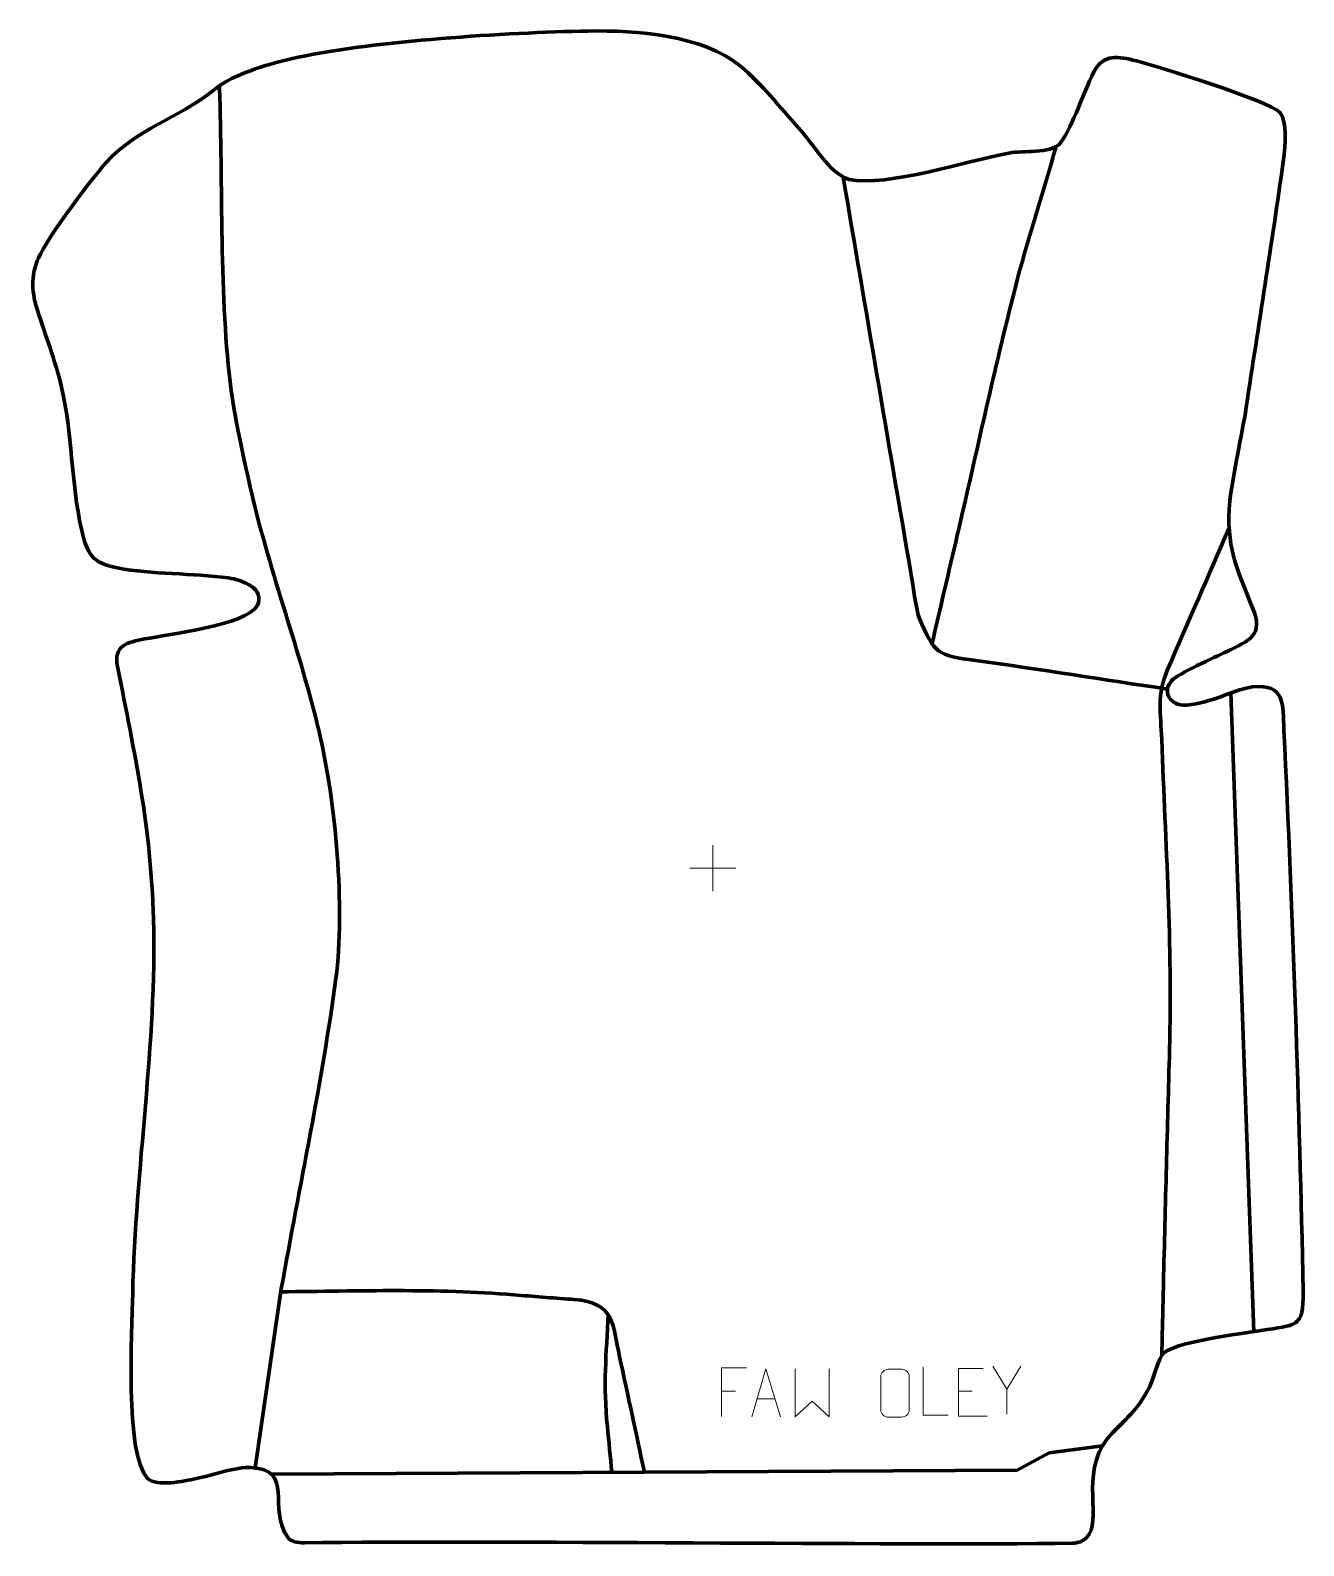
# Model space of a CAD drawing. Header units: millimetres. Extents: x 1019 to 1683, y -25 to 765.
import ezdxf

# ---------------------------------------------------------------- set-up
doc = ezdxf.new("R2010")
doc.units = ezdxf.units.MM
doc.header["$MEASUREMENT"] = 0
doc.layers.add('layer 2', color=7, linetype='Continuous')
doc.layers.add('layer 3', color=7, linetype='Continuous')

msp = doc.modelspace()

# ---------------------------------------------------------------- linework, layer by layer
at = {"layer": 'layer 2', "color": 142, "lineweight": 158}
for points, knots in [([(1136.5586, 15.7507), (1136.5586, 15.7507), (1150.2432, 109.0582), (1150.2432, 109.0582), (1150.2432, 109.0582), (1159.7425, 162.6861), (1171.5459, 217.0314), (1178.6724, 270.9254), (1178.6724, 270.9254), (1183.5535, 307.8387), (1178.5885, 363.1797), (1169.9367, 399.6021), (1169.9367, 399.6021), (1159.9984, 441.4404), (1144.6266, 481.6826), (1134.8531, 523.6563), (1134.8531, 523.6563), (1130.7574, 541.5662), (1126.6969, 559.3375), (1124.1294, 577.5496), (1124.1294, 577.5496), (1117.8829, 623.9755), (1119.6961, 686.8564), (1118.0669, 735.0322), (1118.0669, 735.0322), (1118.0669, 735.0322), (1118.016, 736.5364), (1118.016, 736.5364)], [0, 0, 0, 0, 0.125, 0.125, 0.125, 0.125, 0.25, 0.25, 0.25, 0.25, 0.375, 0.375, 0.375, 0.375, 0.5, 0.5, 0.5, 0.5, 0.625, 0.625, 0.625, 0.625, 0.75, 0.75, 0.75, 0.75, 1, 1, 1, 1]), ([(1489.209, 444.949), (1493.645, 463.9623), (1498.0809, 482.9755), (1502.5169, 501.9888), (1502.5169, 501.9888), (1512.4791, 544.7394), (1521.7593, 588.1351), (1532.5911, 630.6216), (1532.5911, 630.6216), (1538.8431, 655.1435), (1546.9796, 680.2665), (1554.0498, 704.6869)], [0, 0, 0, 0, 0.25, 0.25, 0.25, 0.25, 0.5, 0.5, 0.5, 0.5, 1, 1, 1, 1]), ([(1443.0143, 688.8499), (1454.7716, 620.0376), (1466.5289, 551.2253), (1478.2862, 482.413), (1478.2862, 482.413), (1479.0176, 478.1323), (1481.4222, 461.7558), (1482.6622, 458.9198), (1482.6622, 458.9198), (1490.6918, 440.1652), (1491.8392, 439.4107), (1512.1692, 436.6541), (1512.1692, 436.6541), (1545.3604, 432.1535), (1578.8991, 426.7315), (1612.0801, 421.7815)], [0, 0, 0, 0, 0.2, 0.2, 0.2, 0.2, 0.4, 0.4, 0.4, 0.4, 0.6, 0.6, 0.6, 0.6, 1, 1, 1, 1]), ([(1644.1862, 505.8425), (1633.5427, 481.2149), (1622.7219, 456.6073), (1612.1204, 431.9783), (1612.1204, 431.9783), (1606.3516, 418.5763), (1608.5673, 409.517), (1609.0672, 395.4316), (1609.0672, 395.4316), (1611.0579, 340.9455), (1614.6115, 288.6313), (1613.1396, 233.9009), (1613.1396, 233.9009), (1612.0461, 193.2433), (1610.9005, 152.6793), (1609.9595, 112.0088), (1609.9595, 112.0088), (1609.8089, 105.5006), (1609.6583, 98.9924), (1609.5077, 92.4842), (1609.5077, 92.4842), (1609.3803, 86.9773), (1609.2528, 81.4703), (1609.1254, 75.9634), (1609.1254, 75.9634), (1609.1254, 75.9634), (1609.0906, 74.4615), (1609.0906, 74.4615)], [0, 0, 0, 0, 0.125, 0.125, 0.125, 0.125, 0.25, 0.25, 0.25, 0.25, 0.375, 0.375, 0.375, 0.375, 0.5, 0.5, 0.5, 0.5, 0.625, 0.625, 0.625, 0.625, 0.75, 0.75, 0.75, 0.75, 1, 1, 1, 1]), ([(1150.0208, 107.5421), (1190.7413, 107.9614), (1230.7218, 109.2982), (1271.4166, 105.9732), (1271.4166, 105.9732), (1281.4028, 105.1408), (1291.3928, 104.3779), (1301.3865, 103.6436), (1301.3865, 103.6436), (1301.3865, 103.6436), (1302.8922, 103.5332), (1302.8922, 103.5332), (1302.8922, 103.5332), (1323.849, 101.966), (1322.8985, 90.8325), (1326.504, 73.6539), (1326.504, 73.6539), (1330.8716, 53.62), (1335.1687, 33.5776), (1339.437, 13.5225)], [0, 0, 0, 0, 0.16666667, 0.16666667, 0.16666667, 0.16666667, 0.33333333, 0.33333333, 0.33333333, 0.33333333, 0.5, 0.5, 0.5, 0.5, 0.66666667, 0.66666667, 0.66666667, 0.66666667, 1, 1, 1, 1]), ([(1320.6442, 96.0929), (1319.5508, 74.8239), (1317.9793, 58.923), (1320.14, 37.3443), (1320.14, 37.3443), (1320.9384, 29.3704), (1321.7488, 21.4086), (1322.4893, 13.4282)], [0, 0, 0, 0, 0.33333333, 0.33333333, 0.33333333, 0.33333333, 1, 1, 1, 1]), ([(1578.124, 27.1622), (1578.124, 27.1622), (1550.4597, 23.5993), (1550.4597, 23.5993), (1550.4597, 23.5993), (1550.4597, 23.5993), (1533.7909, 14.6034), (1533.7909, 14.6034), (1533.7909, 14.6034), (1533.7909, 14.6034), (1145.0832, 12.4416), (1145.0832, 12.4416)], [0, 0, 0, 0, 0.25, 0.25, 0.25, 0.25, 0.5, 0.5, 0.5, 0.5, 1, 1, 1, 1])]:
    msp.add_open_spline(points, degree=3, knots=knots, dxfattribs=at)
msp.add_open_spline([(1645.1421, 419.7888), (1645.1421, 419.7888), (1657.1367, 86.7509), (1657.1367, 86.7509)], degree=3, dxfattribs=at)
at = {"layer": 'layer 2', "color": 250, "lineweight": 9}
for points in [[(1375.1749, 340.3983), (1375.1749, 340.3983), (1375.1749, 316.4204), (1375.1749, 316.4204)], [(1363.186, 328.4093), (1363.186, 328.4093), (1387.1639, 328.4093), (1387.1639, 328.4093)], [(1528.2949, 56.7921), (1528.2949, 56.7921), (1520.974, 68.6908), (1520.974, 68.6908)], [(1379.6485, 55.7673), (1379.6485, 55.7673), (1386.9198, 55.7673), (1386.9198, 55.7673)], [(1503.1352, 55.7338), (1503.1352, 55.7338), (1510.3033, 55.7338), (1510.3033, 55.7338)], [(1398.1503, 51.6654), (1398.1503, 51.6654), (1407.646, 51.6654), (1407.646, 51.6654)]]:
    msp.add_open_spline(points, degree=3, dxfattribs=at)
for points, knots in [([(1392.7077, 67.8179), (1392.7077, 67.8179), (1379.6485, 67.8179), (1379.6485, 67.8179), (1379.6485, 67.8179), (1379.6485, 67.8179), (1379.6485, 42.5052), (1379.6485, 42.5052)], [0, 0, 0, 0, 0.33333333, 0.33333333, 0.33333333, 0.33333333, 1, 1, 1, 1]), ([(1395.4277, 42.416), (1395.4277, 42.416), (1402.7987, 67.3695), (1402.7987, 67.3695), (1402.7987, 67.3695), (1402.7987, 67.3695), (1410.3686, 42.416), (1410.3686, 42.416)], [0, 0, 0, 0, 0.33333333, 0.33333333, 0.33333333, 0.33333333, 1, 1, 1, 1]), ([(1418.0825, 67.3646), (1418.0825, 67.3646), (1418.0825, 42.4066), (1418.0825, 42.4066), (1418.0825, 42.4066), (1418.0825, 42.4066), (1426.9252, 50.4713), (1426.9252, 50.4713), (1426.9252, 50.4713), (1426.9252, 50.4713), (1435.7676, 42.4072), (1435.7676, 42.4072), (1435.7676, 42.4072), (1435.7676, 42.4072), (1435.7676, 67.3646), (1435.7676, 67.3646)], [0, 0, 0, 0, 0.2, 0.2, 0.2, 0.2, 0.4, 0.4, 0.4, 0.4, 0.6, 0.6, 0.6, 0.6, 1, 1, 1, 1]), ([(1466.567, 67.1519), (1468.8927, 67.1519), (1471.2188, 67.1519), (1473.5449, 67.1519), (1473.5449, 67.1519), (1475.4915, 67.1875), (1477.4829, 65.6959), (1477.5096, 63.2583), (1477.5096, 63.2583), (1477.5092, 57.5114), (1477.5092, 51.7641), (1477.5096, 46.0164), (1477.5096, 46.0164), (1477.3698, 43.693), (1475.6926, 42.2134), (1473.5449, 42.2026), (1473.5449, 42.2026), (1471.213, 42.203), (1468.8811, 42.203), (1466.5496, 42.2026), (1466.5496, 42.2026), (1464.6246, 42.0972), (1462.6525, 43.9817), (1462.6637, 45.999), (1462.6637, 45.999), (1462.664, 51.7691), (1462.664, 57.5388), (1462.6637, 63.3081), (1462.6637, 63.3081), (1462.6679, 65.4462), (1464.4146, 67.1654), (1466.567, 67.1519)], [0, 0, 0, 0, 0.11111111, 0.11111111, 0.11111111, 0.11111111, 0.22222222, 0.22222222, 0.22222222, 0.22222222, 0.33333333, 0.33333333, 0.33333333, 0.33333333, 0.44444444, 0.44444444, 0.44444444, 0.44444444, 0.55555556, 0.55555556, 0.55555556, 0.55555556, 0.66666667, 0.66666667, 0.66666667, 0.66666667, 0.77777778, 0.77777778, 0.77777778, 0.77777778, 1, 1, 1, 1]), ([(1497.7278, 43.257), (1497.7278, 43.257), (1484.7787, 43.257), (1484.7787, 43.257), (1484.7787, 43.257), (1484.7787, 43.257), (1484.7787, 68.2106), (1484.7787, 68.2106)], [0, 0, 0, 0, 0.33333333, 0.33333333, 0.33333333, 0.33333333, 1, 1, 1, 1]), ([(1516.0091, 67.6135), (1516.0091, 67.6135), (1503.1352, 67.6135), (1503.1352, 67.6135), (1503.1352, 67.6135), (1503.1352, 67.6135), (1503.1352, 42.6599), (1503.1352, 42.6599), (1503.1352, 42.6599), (1503.1352, 42.6599), (1518.001, 42.6599), (1518.001, 42.6599)], [0, 0, 0, 0, 0.25, 0.25, 0.25, 0.25, 0.5, 0.5, 0.5, 0.5, 1, 1, 1, 1]), ([(1535.6173, 68.6908), (1535.6173, 68.6908), (1528.2949, 56.7921), (1528.2949, 56.7921), (1528.2949, 56.7921), (1528.2949, 56.7921), (1528.2956, 43.7372), (1528.2956, 43.7372)], [0, 0, 0, 0, 0.33333333, 0.33333333, 0.33333333, 0.33333333, 1, 1, 1, 1])]:
    msp.add_open_spline(points, degree=3, knots=knots, dxfattribs=at)
at = {"layer": 'layer 3', "color": 242, "lineweight": 158}
msp.add_open_spline([(1023.124, 619.2973), (1019.4371, 630.684), (1020.3542, 638.9446), (1023.6644, 646.435), (1023.6644, 646.435), (1028.5859, 657.5713), (1052.439, 689.7283), (1061.1966, 698.7347), (1061.1966, 698.7347), (1078.7926, 716.0418), (1099.8536, 720.5987), (1118.016, 736.5364), (1118.016, 736.5364), (1128.8728, 743.2146), (1143.2446, 747.876), (1159.0833, 751.2273), (1159.0833, 751.2273), (1199.4304, 759.7643), (1266.8744, 764.131), (1310.2224, 764.8992), (1310.2224, 764.8992), (1335.552, 765.2763), (1369.1704, 762.9954), (1389.5659, 746.5969), (1389.5659, 746.5969), (1400.19, 737.6221), (1410.3075, 724.868), (1419.8421, 714.4063), (1419.8421, 714.4063), (1427.4698, 706.0368), (1435.6096, 690.8883), (1445.9673, 687.5665), (1445.9673, 687.5665), (1466.3717, 683.3952), (1507.53, 697.3066), (1529.3262, 701.2466), (1529.3262, 701.2466), (1537.2074, 702.6712), (1550.6979, 700.9896), (1555.9475, 706.0673), (1555.9475, 706.0673), (1563.5584, 717.0322), (1567.734, 731.6326), (1573.6446, 743.6085), (1573.6446, 743.6085), (1579.0125, 753.1985), (1586.2726, 751.7504), (1595.8238, 749.337), (1595.8238, 749.337), (1606.3857, 746.6682), (1664.8455, 728.5996), (1670.8501, 722.2841), (1670.8501, 722.2841), (1674.1691, 717.1264), (1673.7452, 706.9766), (1672.3449, 696.7672), (1672.3449, 696.7672), (1666.4839, 654.1599), (1659.5574, 611.5111), (1653.1327, 568.9594), (1653.1327, 568.9594), (1650.5793, 552.7494), (1646.6019, 536.0521), (1644.4927, 519.9967), (1644.4927, 519.9967), (1642.4532, 496.0546), (1647.8776, 485.4657), (1656.4365, 464.1657), (1656.4365, 464.1657), (1662.3155, 449.5353), (1655.0335, 447.2793), (1642.6783, 441.2271), (1642.6783, 441.2271), (1637.0591, 438.5195), (1617.3125, 429.7856), (1614.1952, 426.1524), (1614.1952, 426.1524), (1609.2952, 420.4415), (1612.9142, 413.0831), (1621.9632, 413.463), (1621.9632, 413.463), (1635.9012, 414.7765), (1644.1086, 420.5971), (1656.1727, 423.0011), (1656.1727, 423.0011), (1673.6314, 424.4719), (1672.0887, 414.2151), (1672.7406, 400.3145), (1672.7406, 400.3145), (1677.4887, 303.145), (1680.6779, 205.2292), (1682.7901, 107.9613), (1682.7901, 107.9613), (1683.0299, 88.0272), (1679.1599, 90.6532), (1660.7417, 87.2803), (1660.7417, 87.2803), (1651.709, 85.8641), (1612.9485, 81.2519), (1609.0906, 74.4615), (1609.0906, 74.4615), (1606.2427, 69.4488), (1604.9524, 61.8409), (1601.3647, 55.3704), (1601.3647, 55.3704), (1594.8766, 44.1171), (1588.776, 40.0126), (1580.6274, 30.8901), (1580.6274, 30.8901), (1566.086, 12.058), (1578.6373, -11.8826), (1569.8313, -20.7251), (1569.8313, -20.7251), (1568.1811, -22.3821), (1565.4837, -23.5009), (1562.3743, -23.5452), (1562.3743, -23.5452), (1471.9424, -24.833), (1259.0129, -21.886), (1162.31, -23.3273), (1162.31, -23.3273), (1158.6033, -23.3825), (1155.1558, -22.5625), (1153.7692, -20.7843), (1153.7692, -20.7843), (1142.6986, -5.0259), (1157.3547, 14.6676), (1134.4284, 15.9331), (1134.4284, 15.9331), (1126.8939, 16.349), (1113.873, 11.8233), (1105.7915, 10.116), (1105.7915, 10.116), (1099.5961, 8.8072), (1085.7508, 5.7296), (1080.4424, 10.1786), (1080.4424, 10.1786), (1068.4502, 23.9811), (1072.6044, 86.0929), (1072.7749, 106.7362), (1072.7749, 106.7362), (1074.1632, 171.6325), (1085.414, 237.351), (1083.6093, 301.8066), (1083.6093, 301.8066), (1082.2349, 350.8917), (1073.905, 387.3167), (1064.8738, 433.6007), (1064.8738, 433.6007), (1062.7198, 444.6402), (1069.7951, 446.069), (1079.1733, 447.9735), (1079.1733, 447.9735), (1090.6609, 450.167), (1132.4619, 455.4065), (1137.5887, 465.1531), (1137.5887, 465.1531), (1142.3581, 474.2201), (1129.5086, 478.7764), (1122.7095, 479.7626), (1122.7095, 479.7626), (1104.1179, 482.3242), (1082.7851, 481.4397), (1064.8161, 484.9537), (1064.8161, 484.9537), (1051.3701, 487.5832), (1048.9786, 492.3581), (1046.0614, 505.2545), (1046.0614, 505.2545), (1040.6431, 529.2075), (1041.4304, 555.2511), (1035.5557, 579.902), (1035.5557, 579.902), (1032.3813, 593.2201), (1027.3425, 606.2688), (1023.124, 619.2973)], degree=3, knots=[0, 0, 0, 0, 0.02222222, 0.02222222, 0.02222222, 0.02222222, 0.04444444, 0.04444444, 0.04444444, 0.04444444, 0.06666667, 0.06666667, 0.06666667, 0.06666667, 0.08888889, 0.08888889, 0.08888889, 0.08888889, 0.11111111, 0.11111111, 0.11111111, 0.11111111, 0.13333333, 0.13333333, 0.13333333, 0.13333333, 0.15555556, 0.15555556, 0.15555556, 0.15555556, 0.17777778, 0.17777778, 0.17777778, 0.17777778, 0.2, 0.2, 0.2, 0.2, 0.22222222, 0.22222222, 0.22222222, 0.22222222, 0.24444444, 0.24444444, 0.24444444, 0.24444444, 0.26666667, 0.26666667, 0.26666667, 0.26666667, 0.28888889, 0.28888889, 0.28888889, 0.28888889, 0.31111111, 0.31111111, 0.31111111, 0.31111111, 0.33333333, 0.33333333, 0.33333333, 0.33333333, 0.35555556, 0.35555556, 0.35555556, 0.35555556, 0.37777778, 0.37777778, 0.37777778, 0.37777778, 0.4, 0.4, 0.4, 0.4, 0.42222222, 0.42222222, 0.42222222, 0.42222222, 0.44444444, 0.44444444, 0.44444444, 0.44444444, 0.46666667, 0.46666667, 0.46666667, 0.46666667, 0.48888889, 0.48888889, 0.48888889, 0.48888889, 0.51111111, 0.51111111, 0.51111111, 0.51111111, 0.53333333, 0.53333333, 0.53333333, 0.53333333, 0.55555556, 0.55555556, 0.55555556, 0.55555556, 0.57777778, 0.57777778, 0.57777778, 0.57777778, 0.6, 0.6, 0.6, 0.6, 0.62222222, 0.62222222, 0.62222222, 0.62222222, 0.64444444, 0.64444444, 0.64444444, 0.64444444, 0.66666667, 0.66666667, 0.66666667, 0.66666667, 0.68888889, 0.68888889, 0.68888889, 0.68888889, 0.71111111, 0.71111111, 0.71111111, 0.71111111, 0.73333333, 0.73333333, 0.73333333, 0.73333333, 0.75555556, 0.75555556, 0.75555556, 0.75555556, 0.77777778, 0.77777778, 0.77777778, 0.77777778, 0.8, 0.8, 0.8, 0.8, 0.82222222, 0.82222222, 0.82222222, 0.82222222, 0.84444444, 0.84444444, 0.84444444, 0.84444444, 0.86666667, 0.86666667, 0.86666667, 0.86666667, 0.88888889, 0.88888889, 0.88888889, 0.88888889, 0.91111111, 0.91111111, 0.91111111, 0.91111111, 0.93333333, 0.93333333, 0.93333333, 0.93333333, 0.95555556, 0.95555556, 0.95555556, 0.95555556, 1, 1, 1, 1], dxfattribs=at)

doc.saveas('drawing.dxf')
